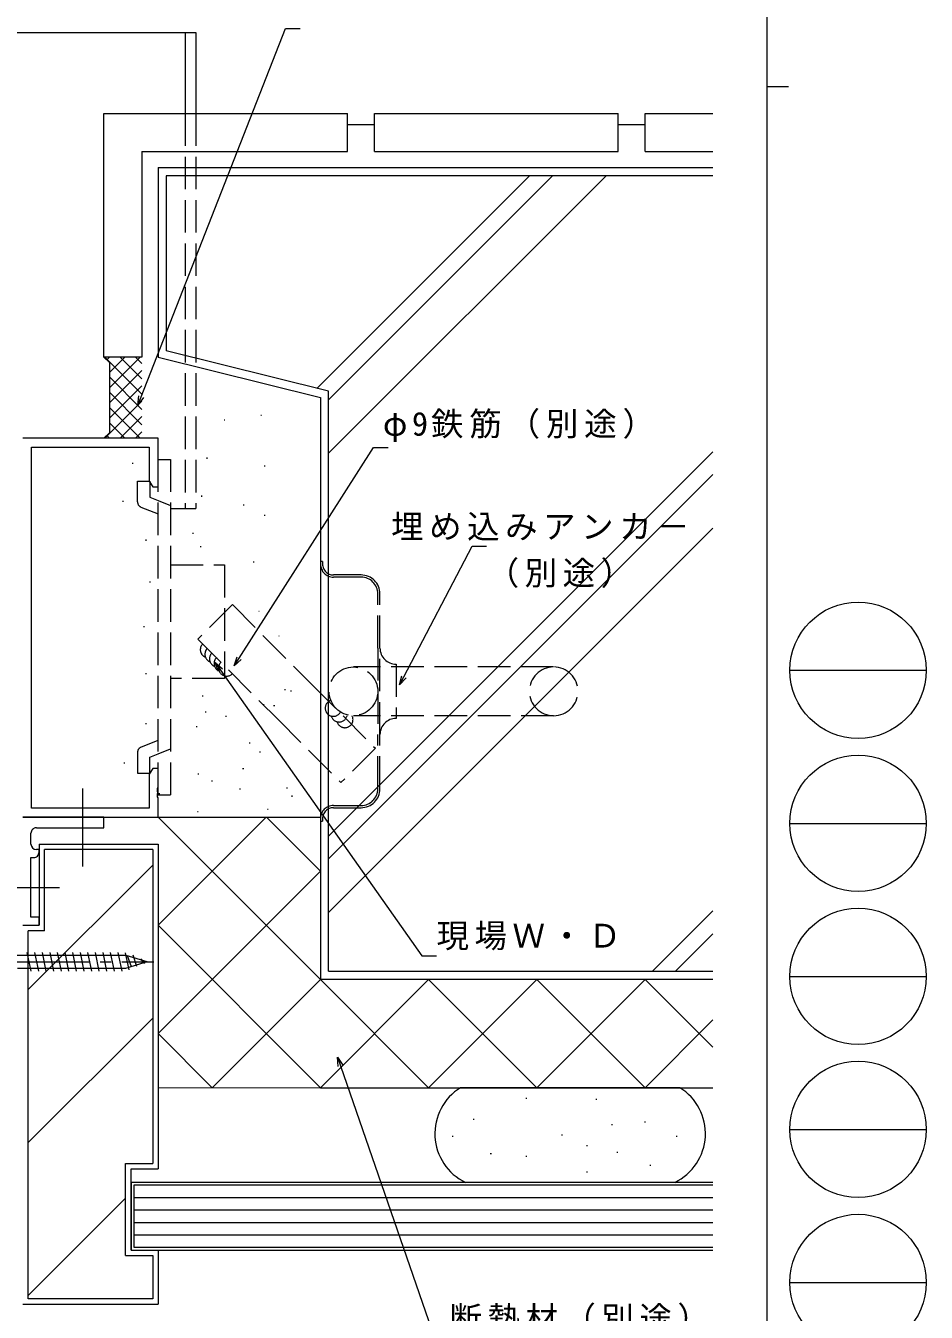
# Model space of a CAD drawing. Units: millimetres, scale not verified. Extents: x -594 to 539, y -420 to 386.
# Drawn here: x 373 to 539.5, y -219.5 to 18.3 of the extents above; entities that cross this region are included whole.
import ezdxf

# ---------------------------------------------------------------- set-up
doc = ezdxf.new("R2010")
doc.units = ezdxf.units.MM
doc.header["$LTSCALE"] = 2
doc.linetypes.add('CHAIN2', pattern=[12, 9, -1, 1, -1])
doc.linetypes.add('DASHED3', pattern=[4, 3, -1])
for name, color, linetype, lineweight in [('0-1_YKK_ZWAK', 7, 'Continuous', 9), ('0-3_YKK_11', 7, 'Continuous', 9), ('0-4_YKK_12', 2, 'Continuous', 9), ('0-5_YKK_13', 4, 'Continuous', 9), ('0-6_YKK_D', 6, 'Continuous', 9), ('0-7_YSS_K', 3, 'Continuous', 9)]:
    doc.layers.add(name, color=color, linetype=linetype, lineweight=lineweight)
doc.styles.add('ＭＳ ゴシック', font='')
doc.styles.get('ＭＳ ゴシック').set_extended_font_data('MS Gothic')

msp = doc.modelspace()

# ---------------------------------------------------------------- linework, layer by layer
at = {"layer": '0-1_YKK_ZWAK'}
for p, q in [((510, 382.035), (510, -367.965)), ((510, 7.035), (514, 7.035)), ((514.252, -100.845), (539.452, -100.845)), ((514.252, -129.125), (539.452, -129.125)), ((514.252, -157.405), (539.452, -157.405)), ((514.252, -185.685), (539.452, -185.685)), ((514.252, -213.965), (539.452, -213.965))]:
    msp.add_line(p, q, dxfattribs=at)
for centre in [(526.852, -100.845), (526.852, -129.125), (526.852, -157.405), (526.852, -185.685), (526.852, -213.965)]:
    msp.add_circle(centre, 12.6, dxfattribs=at)
at = {"layer": '0-3_YKK_11'}
for p, q in [((397.49, -57.965), (372.49, -57.965)), ((397.49, -66.965), (397.49, -57.965)), ((374.12, -59.595), (395.86, -59.595)), ((374.12, -126.335), (374.12, -59.595)), ((395.86, -59.595), (395.86, -65.874)), ((395.86, -65.874), (396.49, -66.965)), ((396.49, -66.965), (397.49, -66.965)), ((396.49, -118.965), (395.86, -120.056)), ((395.86, -120.056), (395.86, -126.335)), ((397.49, -118.965), (396.49, -118.965)), ((397.49, -122.507), (397.49, -118.965)), ((397.37, -122.69), (397.49, -122.507)), ((397.37, -123.24), (397.37, -122.69)), ((397.49, -123.423), (397.37, -123.24)), ((397.37, -123.69), (397.49, -123.507)), ((397.49, -123.507), (397.49, -123.423)), ((397.37, -124.24), (397.37, -123.69)), ((397.49, -124.423), (397.37, -124.24)), ((397.49, -127.965), (397.49, -124.423)), ((373.99, -127.965), (372.49, -127.965)), ((372.49, -127.965), (397.49, -127.965)), ((387.49, -127.965), (373.99, -127.965)), ((395.86, -126.335), (374.12, -126.335)), ((387.49, -129.965), (387.49, -127.965)), ((374.99, -129.965), (387.49, -129.965)), ((373.99, -132.965), (373.99, -130.965)), ((373.99, -135.465), (374.49, -135.465)), ((373.99, -146.465), (373.99, -135.465)), ((375.49, -133.965), (374.99, -133.965)), ((375.49, -134.465), (375.49, -133.965)), ((375.49, -146.465), (373.99, -146.465)), ((375.49, -147.965), (375.49, -146.465)), ((372.49, -147.965), (375.49, -147.965))]:
    msp.add_line(p, q, dxfattribs=at)
for centre, start, end in [((374.99, -130.965), 89.99991, 180.00006), ((374.99, -132.965), 180.00006, 269.99986), ((374.49, -134.465), 269.9998, 359.99995)]:
    msp.add_arc(centre, 1, start, end, dxfattribs=at)
at = {"layer": '0-4_YKK_12'}
msp.add_line((402.49, 17.033), (402.49, 2.033), dxfattribs=at)
at = {"layer": '0-4_YKK_12', "linetype": 'DASHED3'}
for p, q in [((402.49, 2.033), (402.49, -70.965)), ((404.49, 2.033), (404.49, -70.965)), ((399.79, -70.967), (404.49, -70.967))]:
    msp.add_line(p, q, dxfattribs=at)
at = {"layer": '0-4_YKK_12'}
msp.add_lwpolyline([(251.083, 17.033), (404.49, 17.033), (404.49, 2.033)], dxfattribs=at)
at = {"layer": '0-5_YKK_13', "linetype": 'DASHED3'}
for p, q in [((397.49, -123.871), (397.49, -61.871)), ((397.49, -61.871), (399.79, -61.871)), ((399.79, -61.871), (399.79, -123.871)), ((393.69, -65.871), (395.99, -65.871)), ((393.69, -69.748), (393.69, -65.871)), ((395.99, -65.871), (395.99, -68.871)), ((395.99, -68.871), (397.49, -69.477)), ((394.316, -70.675), (397.49, -71.958)), ((397.49, -69.477), (399.79, -70.406)), ((427.89, -80.729), (427.89, -81.229)), ((399.79, -81.371), (409.79, -81.371)), ((409.79, -81.371), (409.79, -102.371)), ((434.99, -83.229), (429.89, -83.229)), ((434.99, -83.629), (429.89, -83.629)), ((438.09, -96.729), (438.09, -86.729)), ((438.49, -96.729), (438.49, -86.729)), ((438.09, -96.729), (438.09, -112.729)), ((438.49, -112.729), (438.49, -96.729)), ((441.49, -99.729), (441.49, -109.729)), ((470.59, -100.229), (433.59, -100.229)), ((409.79, -102.371), (399.79, -102.371)), ((470.59, -109.229), (433.59, -109.229)), ((394.316, -115.067), (397.49, -113.784)), ((438.09, -122.729), (438.09, -112.729)), ((438.49, -122.729), (438.49, -112.729)), ((393.69, -115.994), (393.69, -119.871)), ((395.99, -116.871), (397.49, -116.265)), ((397.49, -116.265), (399.79, -115.336)), ((395.99, -119.871), (395.99, -116.871)), ((393.69, -119.871), (395.99, -119.871)), ((397.49, -123.871), (399.79, -123.871)), ((429.89, -125.829), (434.99, -125.829)), ((427.89, -128.229), (427.89, -128.729)), ((429.89, -126.229), (434.99, -126.229))]:
    msp.add_line(p, q, dxfattribs=at)
at = {"layer": '0-5_YKK_13', "linetype": 'CHAIN2'}
for p, q in [((383.49, -122.659), (383.49, -137.104)), ((369.46, -140.965), (379.241, -140.965)), ((366.804, -154.715), (396.695, -154.715))]:
    msp.add_line(p, q, dxfattribs=at)
at = {"layer": '0-5_YKK_13'}
for p, q in [((371.426, -153.475), (391.552, -153.475)), ((373.26, -152.965), (373.96, -156.465)), ((374.66, -152.965), (375.36, -156.465)), ((376.06, -152.965), (376.76, -156.465)), ((377.46, -152.965), (378.16, -156.465)), ((378.86, -152.965), (379.56, -156.465)), ((380.26, -152.965), (380.96, -156.465)), ((381.66, -152.965), (382.36, -156.465)), ((383.06, -152.965), (383.76, -156.465)), ((384.46, -152.965), (385.16, -156.465)), ((385.86, -152.965), (386.56, -156.465)), ((387.26, -152.965), (387.96, -156.465)), ((388.66, -152.965), (389.36, -156.465)), ((390.06, -152.965), (390.76, -156.465)), ((392.16, -156.195), (391.46, -153.065)), ((395.49, -154.715), (391.56, -153.514)), ((392.565, -155.61), (391.838, -153.598)), ((393.55, -155.595), (392.86, -153.505)), ((394.26, -154.145), (394.95, -154.995)), ((393.464, -155.334), (392.063, -155.763)), ((393.421, -155.348), (393.399, -155.354)), ((394.875, -154.903), (393.464, -155.334)), ((395.49, -154.715), (394.875, -154.903))]:
    msp.add_line(p, q, dxfattribs=at)
at = {"layer": '0-5_YKK_13', "linetype": 'DASHED3'}
for points in [[(427.89, -80.729), (427.49, -80.729), (427.49, -81.229), (427.49, -128.229)], [(427.49, -128.229), (427.49, -128.729), (427.89, -128.729)]]:
    msp.add_lwpolyline(points, dxfattribs=at)
at = {"layer": '0-5_YKK_13'}
msp.add_lwpolyline([(392.063, -155.763), (391.434, -155.955), (371.526, -155.955)], dxfattribs=at)
at = {"layer": '0-5_YKK_13', "linetype": 'DASHED3'}
msp.add_circle((433.59, -104.729), 4.5, dxfattribs=at)
for centre, radius, start, end in [((394.69, -69.748), 1, 180.00087, 248.00571), ((429.89, -81.229), 2.4, 180, 270), ((429.89, -81.229), 2, 180, 270), ((434.99, -86.729), 3.5, 0, 90), ((434.99, -86.729), 3.1, 0, 90), ((441.49, -96.729), 3, 180, 270), ((470.59, -104.729), 4.5, 90, 270), ((470.59, -104.729), 4.5, 270, 90), ((441.49, -112.729), 3, 90, 180), ((394.69, -115.994), 1, 111.99428, 179.99911), ((434.99, -122.729), 3.5, 270, 0), ((434.99, -122.729), 3.1, 270, 0), ((429.89, -128.229), 2.4, 90, 180), ((429.89, -128.229), 2, 90, 180)]:
    msp.add_arc(centre, radius, start, end, dxfattribs=at)
at = {"layer": '0-6_YKK_D'}
for p, q in [((394.34, -50.297), (421.046, 17.753)), ((421.046, 17.753), (423.746, 17.753)), ((393.719, -51.88), (393.916, -50.131)), ((393.719, -51.88), (394.34, -50.297)), ((394.764, -50.464), (393.719, -51.88)), ((412.454, -98.614), (437.282, -59.693)), ((437.282, -59.693), (439.982, -59.693)), ((442.915, -102.054), (455.509, -77.911)), ((455.509, -77.911), (458.209, -77.911)), ((408.053, -99.418), (409.033, -100.808)), ((408.053, -99.418), (409.405, -100.545)), ((408.66, -101.07), (408.053, -99.418)), ((411.54, -100.048), (412.07, -98.369)), ((411.54, -100.048), (412.454, -98.614)), ((412.838, -98.859), (411.54, -100.048)), ((409.033, -100.808), (446.247, -153.603)), ((442.129, -103.561), (442.511, -101.843)), ((442.129, -103.561), (442.915, -102.054)), ((443.319, -102.265), (442.129, -103.561)), ((446.247, -153.603), (448.947, -153.603)), ((430.63, -172.325), (431.186, -173.931)), ((430.63, -172.325), (431.616, -173.782)), ((430.755, -174.08), (430.63, -172.325)), ((431.186, -173.931), (448.624, -224.351))]:
    msp.add_line(p, q, dxfattribs=at)
at = {"layer": '0-7_YSS_K'}
for p, q in [((432.49, -4.967), (432.49, 2.033)), ((432.49, 0.033), (437.49, 0.033)), ((437.49, -4.967), (437.49, 2.033)), ((437.49, 2.033), (482.49, 2.033)), ((482.49, -4.967), (482.49, 2.033)), ((482.49, 0.033), (487.49, 0.033)), ((487.49, -4.967), (487.49, 2.033)), ((487.49, 2.033), (500, 2.033)), ((394.49, -4.967), (432.49, -4.967)), ((394.49, -4.967), (394.49, -42.967)), ((437.49, -4.967), (482.49, -4.967)), ((487.49, -4.967), (500, -4.967)), ((397.49, -7.965), (500, -7.965)), ((397.49, -7.965), (397.49, -42.965)), ((466.138, -9.464), (426.844, -48.757)), ((480.28, -9.464), (428.99, -60.754)), ((470.38, -9.464), (428.99, -50.854)), ((428.99, -49.293), (398.99, -41.793)), ((388.49, -43.967), (387.49, -42.967)), ((394.49, -42.967), (387.49, -42.967)), ((387.634, -42.967), (394.49, -49.822)), ((388.49, -42.967), (388.062, -43.395)), ((391.318, -42.967), (388.49, -45.795)), ((394.147, -42.967), (388.49, -48.624)), ((388.49, -43.967), (388.49, -56.965)), ((390.463, -42.967), (394.49, -46.994)), ((393.291, -42.967), (394.49, -44.166)), ((397.49, -42.965), (427.49, -50.465)), ((394.49, -45.452), (388.49, -51.452)), ((388.49, -46.651), (394.49, -52.651)), ((394.49, -48.281), (388.49, -54.281)), ((388.49, -49.479), (394.49, -55.479)), ((428.99, -156.465), (428.99, -49.293)), ((394.49, -51.109), (387.634, -57.965)), ((427.49, -50.465), (427.49, -157.965)), ((388.49, -52.308), (394.147, -57.965)), ((394.49, -53.937), (390.463, -57.965)), ((409.704, -54.557), (409.805, -54.557)), ((416.495, -53.734), (416.595, -53.734)), ((388.49, -56.965), (387.49, -57.965)), ((388.49, -55.136), (391.318, -57.965)), ((394.49, -56.766), (393.291, -57.965)), ((388.062, -57.537), (388.49, -57.965)), ((406.468, -61.55), (406.468, -61.75)), ((500, -60.454), (428.99, -131.464)), ((392.751, -62.502), (392.751, -62.702)), ((417.066, -63.088), (417.266, -63.088)), ((500, -64.697), (428.99, -135.707)), ((405.533, -68.568), (405.533, -68.768)), ((390.976, -69.512), (390.976, -69.712)), ((413.252, -70.205), (413.252, -70.405)), ((417.066, -72.176), (417.266, -72.176)), ((403.828, -75.535), (404.028, -75.535)), ((500, -74.596), (428.99, -145.607)), ((395.235, -76.699), (395.235, -76.899)), ((405.299, -77.925), (405.299, -78.125)), ((415.124, -80.732), (415.124, -80.932)), ((395.945, -84.419), (395.945, -84.619)), ((416.083, -89.923), (416.183, -89.923)), ((394.88, -92.671), (394.88, -92.871)), ((419.787, -94.447), (419.887, -94.447)), ((395.235, -101.366), (395.235, -101.566)), ((420.82, -104.382), (421.02, -104.382)), ((421.995, -104.593), (421.995, -104.793)), ((405.606, -105.568), (405.806, -105.568)), ((406.199, -108.531), (406.399, -108.531)), ((409.977, -109.271), (409.977, -109.471)), ((416.869, -107.148), (417.069, -107.148)), ((418.844, -107.346), (419.044, -107.346)), ((395.235, -110.594), (395.235, -110.794)), ((404.597, -111.143), (404.597, -111.343)), ((414.3, -114.261), (414.5, -114.261)), ((416.293, -115.821), (416.293, -116.021)), ((391.242, -117.87), (391.242, -118.07)), ((404.816, -119.991), (405.016, -119.991)), ((407.404, -121.202), (407.404, -121.402)), ((413.115, -119.003), (413.315, -119.003)), ((397.662, -123.549), (397.662, -123.749)), ((412.522, -122.757), (412.722, -122.757)), ((421.215, -122.56), (421.415, -122.56)), ((422.229, -124.009), (422.229, -124.209)), ((396.99, -127.964), (427.49, -127.965)), ((397.49, -127.964), (427.49, -157.965)), ((397.49, -147.964), (417.49, -127.965)), ((404.766, -126.935), (404.866, -126.935)), ((417.491, -127.965), (427.49, -137.965)), ((417.729, -126.523), (417.829, -126.523)), ((417.729, -126.523), (417.829, -126.523)), ((375.49, -132.965), (397.49, -132.965)), ((375.49, -132.965), (375.49, -147.965)), ((397.49, -132.965), (397.49, -192.965)), ((396.49, -133.965), (376.49, -133.965)), ((376.49, -148.965), (376.49, -133.965)), ((396.49, -133.965), (396.49, -191.965)), ((396.49, -136.828), (373.49, -159.828)), ((397.49, -167.964), (427.49, -137.965)), ((500, -145.307), (488.843, -156.465)), ((372.49, -147.965), (375.49, -147.965)), ((376.49, -148.965), (373.49, -148.965)), ((373.49, -216.965), (373.49, -148.965)), ((397.49, -147.964), (427.49, -177.965)), ((500, -149.55), (493.085, -156.465)), ((428.99, -156.465), (500, -156.465)), ((407.49, -177.965), (427.49, -157.965)), ((500, -157.965), (427.49, -157.965)), ((500, -157.965), (427.49, -157.965)), ((427.49, -157.965), (447.49, -177.965)), ((427.49, -177.965), (447.49, -157.965)), ((447.49, -177.965), (467.49, -157.965)), ((447.49, -157.965), (467.49, -177.965)), ((467.49, -177.965), (487.49, -157.965)), ((467.49, -157.965), (487.49, -177.965)), ((487.49, -157.965), (500, -170.475)), ((396.49, -165.112), (373.49, -188.112)), ((487.49, -177.965), (500, -165.455)), ((397.49, -167.965), (407.49, -177.965)), ((397.49, -177.964), (427.49, -177.965)), ((427.49, -177.965), (500, -177.965)), ((493.904, -177.965), (453.368, -177.965)), ((465.451, -179.875), (465.651, -179.875)), ((478.361, -180.118), (478.561, -180.118)), ((455.708, -183.772), (455.908, -183.772)), ((481.283, -184.746), (481.483, -184.746)), ((487.373, -184.259), (487.573, -184.259)), ((451.811, -186.938), (452.011, -186.938)), ((472.028, -186.695), (472.228, -186.695)), ((493.218, -186.938), (493.418, -186.938)), ((458.875, -190.105), (459.075, -190.105)), ((476.656, -188.643), (476.856, -188.643)), ((482.258, -189.861), (482.458, -189.861)), ((391.49, -208.965), (391.49, -191.965)), ((391.49, -191.965), (396.49, -191.965)), ((465.451, -190.592), (465.651, -190.592)), ((488.347, -192.297), (488.547, -192.297)), ((476.656, -193.515), (476.856, -193.515)), ((392.49, -195.465), (392.49, -207.965)), ((500, -195.465), (392.49, -195.465)), ((392.99, -195.965), (392.99, -207.465)), ((500, -195.965), (392.99, -195.965)), ((491.759, -195.965), (455.514, -195.965)), ((391.49, -198.396), (373.49, -216.396)), ((392.99, -198.265), (500, -198.265)), ((392.99, -200.565), (500, -200.565)), ((392.99, -202.865), (500, -202.865)), ((392.99, -205.165), (500, -205.165)), ((391.49, -208.965), (396.49, -208.965)), ((392.49, -207.965), (397.49, -207.965)), ((392.49, -207.965), (500, -207.965)), ((392.99, -207.465), (500, -207.465)), ((396.49, -208.965), (396.49, -216.965)), ((397.49, -207.965), (397.49, -217.965)), ((372.49, -217.965), (397.49, -217.965)), ((396.49, -216.965), (373.49, -216.965))]:
    msp.add_line(p, q, dxfattribs=at)
at = {"layer": '0-7_YSS_K', "linetype": 'DASHED3'}
for p, q in [((411.217, -88.716), (404.839, -95.065)), ((411.217, -88.716), (426.029, -103.595)), ((404.839, -95.065), (419.651, -109.945)), ((426.029, -103.595), (437.64, -115.258)), ((419.651, -109.945), (431.261, -121.608)), ((437.64, -115.258), (431.261, -121.608))]:
    msp.add_line(p, q, dxfattribs=at)
at = {"layer": '0-7_YSS_K'}
for points in [[(387.49, -42.967), (387.49, 2.033), (432.49, 2.033)], [(500, -9.465), (398.99, -9.465), (398.99, -41.793)], [(392.49, -207.965), (392.49, -192.965), (397.49, -192.965)]]:
    msp.add_lwpolyline(points, dxfattribs=at)
at = {"layer": '0-7_YSS_K', "linetype": 'DASHED3'}
for centre, start, end in [((406.788, -97.023), 134.87027, 248.44844), ((407.635, -97.874), 134.87027, 248.44844), ((408.481, -98.724), 134.87027, 248.44844), ((409.328, -99.574), 134.87027, 248.44844), ((410.174, -100.425), 134.87027, 314.87027), ((429.866, -107.852), 107.29674, 332.66602), ((430.938, -108.901), 195.608, 347.3822), ((432.009, -109.951), 195.608, 28.75838)]:
    msp.add_arc(centre, 1.5, start, end, dxfattribs=at)
at = {"layer": '0-7_YSS_K'}
for centre, start, end in [((458.636, -186.465), 121.78833, 244.16014), ((488.636, -186.465), 295.83984, 58.21165)]:
    msp.add_arc(centre, 10, start, end, dxfattribs=at)

# ---------------------------------------------------------------- texts
at = {"layer": '0-6_YKK_D', "color": 7, "char_height": 4.399, "attachment_point": 7, "style": 'ＭＳ ゴシック'}
for s, insert in [('\\T1.18;φ9鉄筋（別途）', (439.022, -58.693)), ('\\T1.17;埋め込みアンカ－', (440.555, -76.911)), ('\\T1.17;（別途）', (458.209, -85.637)), ('\\T1.17;現場Ｗ・Ｄ', (448.947, -152.603)), ('\\T1.17;断熱材（別途）', (451.324, -223.351))]:
    msp.add_mtext(s, dxfattribs=dict(at, insert=insert))

doc.saveas('drawing.dxf')
